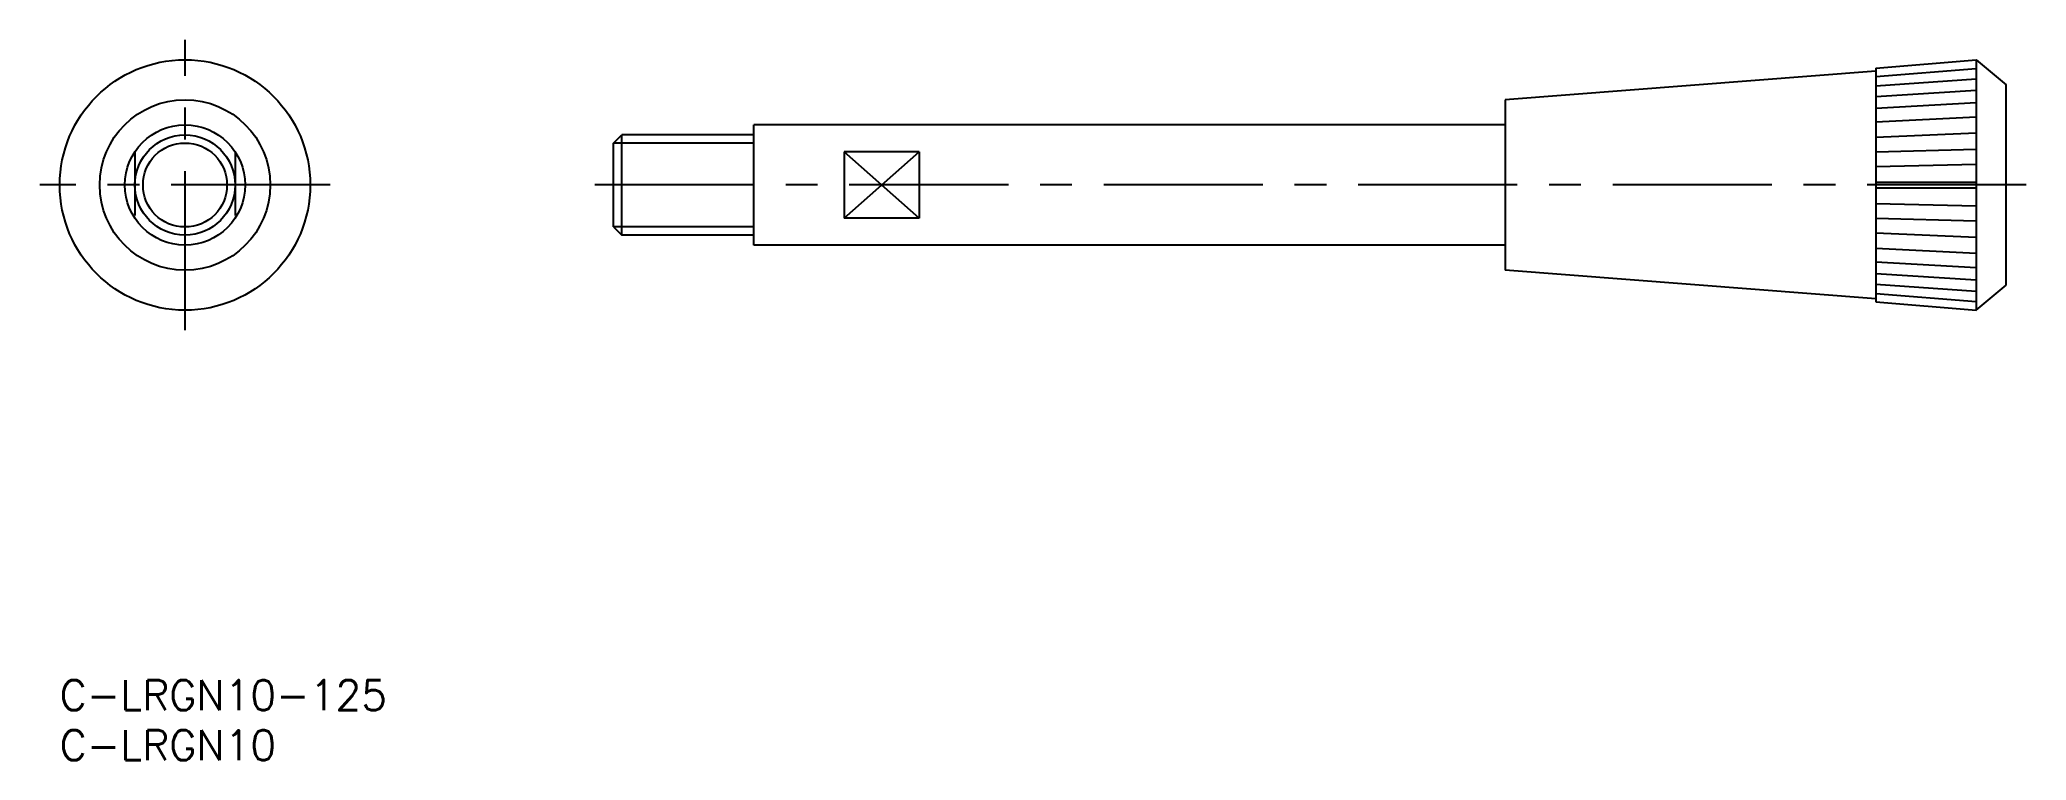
# Model space of a CAD drawing. Extents: x -2 to 196, y -8 to 64.
import ezdxf

# ---------------------------------------------------------------- set-up
doc = ezdxf.new("R2010")
doc.units = 0
doc.header["$LTSCALE"] = 0.5
doc.linetypes.add('CENTER', pattern=[50.8, 31.75, -6.35, 6.35, -6.35])
doc.linetypes.add('DASHED', pattern=[19.05, 12.7, -6.35])
doc.layers.get('0').update_dxf_attribs({"linetype": 'CONTINUOUS'})
doc.layers.add('CENTER', color=1, linetype='CENTER')
doc.styles.get("Standard").update_dxf_attribs({"font": 'txt.shx', "height": 3, "bigfont": 'bigfont.shx'})

# ---------------------------------------------------------------- blocks, each defined once
blk = doc.blocks.new('*U13')
at = {"color": 7, "linetype": 'CONTINUOUS'}
blk.add_text('C-LRGN10-125', height=3, dxfattribs=at).set_placement((0, -3))
blk = doc.blocks.new('*U14')
at = {"color": 7, "linetype": 'CONTINUOUS'}
blk.add_text('C-LRGN10', height=3, dxfattribs=at).set_placement((0, -8))

msp = doc.modelspace()

# ---------------------------------------------------------------- linework, layer by layer
at = {"color": 7, "linetype": 'CONTINUOUS'}
for p, q in [((181.28, 61.07), (191.28, 61.92)), ((191.28, 61.92), (191.28, 36.92)), ((191.28, 61.92), (194.28, 59.42)), ((181.28, 60.77), (144.28, 57.92)), ((181.28, 61.07), (181.28, 37.77)), ((181.28, 60.24), (191.28, 61.04)), ((181.28, 59.31), (191.28, 60.02)), ((144.28, 57.92), (144.28, 40.92)), ((181.28, 58.25), (191.28, 58.87)), ((181.28, 57.08), (191.28, 57.66)), ((194.28, 39.42), (194.28, 59.42)), ((181.28, 55.73), (191.28, 56.22)), ((55.28, 53.61), (56.09, 54.42)), ((55.28, 45.23), (55.28, 53.61)), ((56.09, 44.42), (56.09, 54.42)), ((69.28, 54.42), (56.09, 54.42)), ((144.28, 55.42), (69.28, 55.42)), ((69.28, 43.42), (69.28, 55.42)), ((181.28, 54.21), (191.28, 54.64)), ((78.28, 52.74), (78.28, 46.1)), ((85.78, 52.74), (78.28, 52.74)), ((85.78, 52.74), (85.78, 46.1)), ((181.28, 52.73), (191.28, 53)), ((181.28, 51.28), (191.28, 51.49)), ((181.28, 49.71), (191.28, 49.71)), ((181.28, 49.13), (191.28, 49.13)), ((85.78, 46.1), (78.28, 46.1)), ((181.28, 47.56), (191.28, 47.35)), ((181.28, 46.11), (191.28, 45.84)), ((55.28, 45.23), (56.09, 44.42)), ((69.28, 44.42), (56.09, 44.42)), ((181.28, 44.63), (191.28, 44.2)), ((144.28, 43.42), (69.28, 43.42)), ((181.28, 43.11), (191.28, 42.62)), ((181.28, 41.76), (191.28, 41.18)), ((181.28, 38.07), (144.28, 40.92)), ((181.28, 40.59), (191.28, 39.97)), ((181.28, 39.53), (191.28, 38.82)), ((181.28, 38.6), (191.28, 37.8)), ((181.28, 37.77), (191.28, 36.92)), ((191.28, 36.92), (194.28, 39.42))]:
    msp.add_line(p, q, dxfattribs=at)
at = {"color": 3, "linetype": 'CONTINUOUS'}
for p, q in [((69.28, 53.61), (55.28, 53.61)), ((85.78, 46.1), (78.28, 52.74)), ((78.28, 46.1), (85.78, 52.74)), ((69.28, 45.23), (55.28, 45.23))]:
    msp.add_line(p, q, dxfattribs=at)
at = {"color": 3, "linetype": 'DASHED'}
for p, q in [((7.5, 52.74), (7.5, 46.1)), ((17.5, 52.74), (17.5, 46.1))]:
    msp.add_line(p, q, dxfattribs=at)
at = {"color": 7, "linetype": 'CONTINUOUS'}
for radius in [12.5, 8.51, 6, 5]:
    msp.add_circle((12.5, 49.42), radius, dxfattribs=at)
at = {"color": 3, "linetype": 'CONTINUOUS'}
msp.add_circle((12.5, 49.42), 4.19, dxfattribs=at)
at = {"layer": 'CENTER', "color": 1, "linetype": 'CENTER'}
for p, q in [((12.5, 34.92), (12.5, 63.92)), ((27, 49.42), (-2, 49.42)), ((196.28, 49.42), (53.28, 49.42))]:
    msp.add_line(p, q, dxfattribs=at)

# ---------------------------------------------------------------- block references
at = {"color": 7, "linetype": 'CONTINUOUS'}
for name in ['*U13', '*U14']:
    msp.add_blockref(name, (0, 0), dxfattribs=at)

doc.saveas('drawing.dxf')
